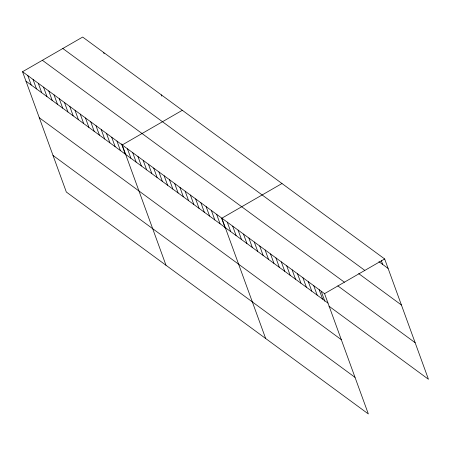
<?xml version="1.0" encoding="UTF-8"?>
<svg xmlns="http://www.w3.org/2000/svg" width="451" height="451" viewBox="0 0 451 451"><rect width="100%" height="100%" fill="white"/><g stroke="black" fill="none" stroke-linecap="round" stroke-linejoin="round"><path stroke-width="0.68" d="M22.55 71.726L324.551 293.64L368.337 413.939L66.336 192.03L22.55 71.726L82.663 37.061L384.664 258.97L428.45 379.274L329.01 306.206M182.322 110.292L122.21 144.957L165.996 265.261M281.982 183.523L221.869 218.188L265.656 338.492M324.551 293.64L384.664 258.97M378.913 261.67L388.102 268.418M62.824 48.499L364.825 270.408M358.725 273.633L401.418 305M42.388 60.287L344.389 282.196M337.855 285.906L415.134 342.692M25.989 81.174L327.99 303.089M39.305 117.756L341.306 339.671M53.021 155.448L355.022 377.357M381.32 260.672L382.696 264.449M321.332 291.628L324.833 301.257M319.145 289.666L322.583 299.114M313.744 285.697L317.183 295.146M308.337 281.723L311.776 291.177M302.931 277.754L306.376 287.202M297.53 273.785L300.969 283.234M292.124 269.811L295.563 279.259M286.723 265.842L290.162 275.29M281.317 261.868L284.756 271.322M275.911 257.899L279.349 267.347M270.51 253.93L273.949 263.378M265.103 249.955L268.542 259.404M259.703 245.987L263.142 255.435M254.296 242.012L257.735 251.466M248.89 238.043L252.329 247.492M243.489 234.075L246.928 243.523M238.083 230.1L241.522 239.549M232.677 226.131L236.115 235.58M227.276 222.157L230.715 231.611M221.672 218.397L225.173 228.026M216.627 214.332L220.065 223.781M211.378 210.482L214.817 219.93M206.135 206.626L209.574 216.074M200.887 202.77L204.331 212.218M161.34 94.873L161.802 96.131M195.644 198.919L199.083 208.368M190.401 195.063L193.84 204.512M185.152 191.207L188.591 200.656M179.91 187.351L183.348 196.805M174.661 183.501L178.1 192.949M169.418 179.645L172.857 189.093M164.17 175.789L167.614 185.243M158.927 171.938L162.366 181.387M153.684 168.082L157.123 177.531M148.435 164.226L151.874 173.68M143.192 160.376L146.631 169.824M103.645 52.474L104.102 53.737M137.944 156.52L141.383 165.968M132.701 152.663L136.14 162.118M127.458 148.813L130.897 158.262M121.544 143.886L125.282 154.152M116.967 141.101L120.406 150.549M111.718 137.251L115.157 146.699M106.475 133.395L109.914 142.843M101.227 129.538L104.666 138.987M95.984 125.688L99.423 135.137M90.741 121.832L94.18 131.28M85.493 117.976L88.932 127.424M80.25 114.12L83.689 123.574M75.001 110.269L78.44 119.718M69.758 106.413L73.197 115.862M64.51 102.557L67.949 112.011M59.267 98.707L62.706 108.155M54.024 94.851L57.463 104.299M48.776 90.995L52.215 100.449M43.533 87.144L46.972 96.593M38.284 83.288L41.723 92.737M33.041 79.432L36.48 88.886M27.793 75.582L31.237 85.03"/></g></svg>
